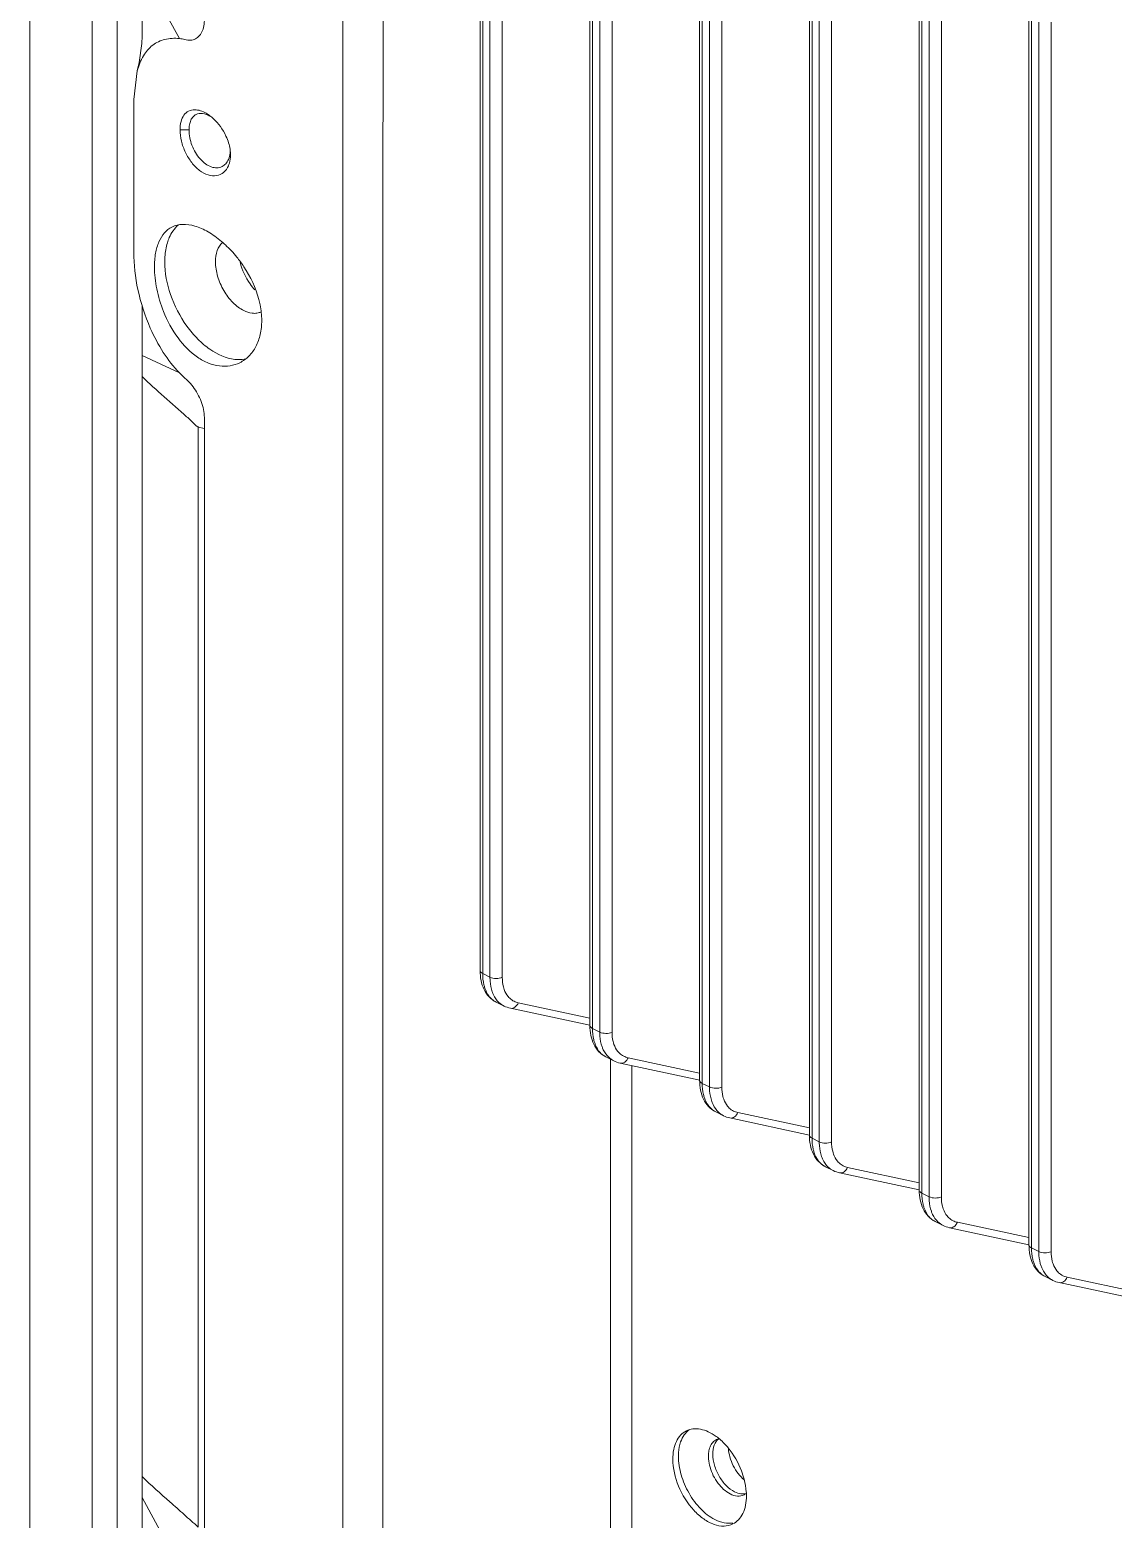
# Model space of a CAD drawing. Header units: millimetres. Extents: x 0 to 2382, y 0 to 1684.
# Drawn here: x 1841.5 to 1903, y 967.8 to 1052.3 of the extents above; entities that cross this region are included whole.
import ezdxf

# ---------------------------------------------------------------- set-up
doc = ezdxf.new("R2010")
doc.units = ezdxf.units.MM
doc.layers.get('0').update_dxf_attribs({"lineweight": 13})

msp = doc.modelspace()

# ---------------------------------------------------------------- linework, layer by layer
msp.add_line((1841.544, 1272.654), (1841.544, 773.518))
at = {"lineweight": 9}
for p, q in [((1845.08, 924.323), (1845.08, 1260.341)), ((1846.494, 1260.341), (1846.494, 924.323)), ((1859.294, 1073.811), (1859.294, 948.583)), ((1861.569, 1050.928), (1861.573, 1073.366)), ((1867.072, 998.921), (1867.072, 1068.637)), ((1867.218, 1068.46), (1867.218, 998.744)), ((1867.631, 998.538), (1867.631, 1068.254)), ((1868.328, 1068.249), (1868.328, 998.533)), ((1873.294, 995.81), (1873.294, 1065.525)), ((1873.441, 1065.349), (1873.441, 995.633)), ((1873.853, 995.427), (1873.853, 1065.142)), ((1874.551, 1065.138), (1874.551, 995.422)), ((1879.517, 992.699), (1879.517, 1062.414)), ((1879.663, 1062.237), (1879.663, 992.522)), ((1880.076, 992.316), (1880.076, 1062.031)), ((1880.773, 1062.027), (1880.773, 992.311)), ((1885.739, 989.587), (1885.739, 1059.303)), ((1885.886, 1059.126), (1885.886, 989.41)), ((1886.298, 989.204), (1886.298, 1058.92)), ((1886.996, 1058.916), (1886.996, 989.199)), ((1891.962, 986.476), (1891.962, 1056.192)), ((1892.108, 1056.015), (1892.108, 986.299)), ((1892.521, 986.093), (1892.521, 1055.809)), ((1893.218, 1055.804), (1893.218, 986.088)), ((1850.028, 1051.764), (1847.908, 1055.634)), ((1847.908, 1051.897), (1847.908, 1055.634)), ((1898.184, 983.365), (1898.184, 1053.08)), ((1898.331, 1052.904), (1898.331, 983.188)), ((1898.743, 982.982), (1898.743, 1052.697)), ((1899.441, 1052.693), (1899.441, 982.977)), ((1861.564, 1043.132), (1861.569, 1050.928)), ((1847.437, 1048.315), (1847.631, 1049.927)), ((1847.437, 1048.315), (1847.437, 1039.657)), ((1850.06, 1046.587), (1850.57, 1046.578)), ((1852.92, 1045.156), (1852.91, 1045.308)), ((1852.92, 1045.156), (1852.915, 1045.308)), ((1861.563, 1035.337), (1861.564, 1043.132)), ((1847.908, 1033.784), (1847.908, 1036.643)), ((1861.563, 964.323), (1861.563, 1035.337)), ((1850.028, 1032.803), (1847.908, 1033.784)), ((1847.908, 1032.594), (1847.908, 1033.784)), ((1847.908, 969.032), (1847.908, 1032.594)), ((1851.09, 967.358), (1851.09, 1029.73)), ((1851.09, 1029.73), (1851.443, 1029.646)), ((1851.443, 1029.646), (1851.442, 966.808)), ((1867.218, 998.744), (1867.631, 998.538)), ((1867.981, 997.13), (1868.427, 996.907)), ((1868.427, 996.907), (1868.427, 996.907)), ((1868.786, 996.781), (1873.295, 995.814)), ((1873.294, 996.218), (1869.235, 997.089)), ((1873.441, 995.633), (1873.853, 995.427)), ((1874.203, 994.019), (1874.65, 993.796)), ((1874.463, 993.889), (1874.463, 938.225)), ((1874.65, 993.796), (1874.65, 993.796)), ((1875.009, 993.67), (1879.518, 992.703)), ((1879.517, 993.107), (1875.458, 993.978)), ((1875.67, 993.528), (1875.67, 938.159)), ((1879.663, 992.522), (1880.076, 992.316)), ((1880.426, 990.908), (1880.872, 990.684)), ((1880.872, 990.684), (1880.872, 990.684)), ((1885.739, 989.995), (1881.68, 990.866)), ((1881.231, 990.559), (1885.74, 989.591)), ((1885.886, 989.41), (1886.298, 989.204)), ((1886.649, 987.796), (1887.095, 987.573)), ((1887.095, 987.573), (1887.095, 987.573)), ((1887.454, 987.448), (1891.963, 986.48)), ((1891.962, 986.884), (1887.903, 987.755)), ((1892.108, 986.299), (1892.521, 986.093)), ((1892.871, 984.685), (1893.317, 984.462)), ((1893.317, 984.462), (1893.317, 984.462)), ((1893.676, 984.336), (1898.185, 983.369)), ((1898.184, 983.773), (1894.125, 984.644)), ((1898.331, 983.188), (1898.743, 982.982)), ((1899.094, 981.574), (1899.54, 981.351)), ((1899.54, 981.351), (1899.54, 981.351)), ((1904.407, 980.662), (1900.348, 981.533)), ((1899.899, 981.225), (1904.408, 980.257)), ((1850.028, 965.161), (1847.908, 969.032)), ((1847.908, 965.294), (1847.908, 969.032))]:
    msp.add_line(p, q, dxfattribs=at)
msp.add_lwpolyline([(1847.908, 1051.897), (1847.895, 1051.476), (1847.746, 1050.397), (1847.631, 1049.927)], dxfattribs=at)
for centre, radius, start, end in [((1850.276, 1045.417), 2.462, 49.94878, 52.96354), ((1850.176, 1045.298), 2.618, 47.62427, 49.95742), ((1850.96, 1045.174), 1.96, 3.89246, 6.20754), ((1869.447, 998.079), 1.013, 243.3687, 257.90688), ((1875.67, 994.968), 1.013, 243.3687, 257.90688), ((1881.892, 991.857), 1.013, 243.3687, 257.90688), ((1888.115, 988.745), 1.013, 243.3687, 257.90688), ((1894.337, 985.634), 1.013, 243.3687, 257.90688), ((1900.56, 982.523), 1.013, 243.3687, 257.90688), ((1880.765, 971.721), 0.672, 104.19455, 116.44425), ((1881.716, 971.379), 1.706, 174.16136, 180.05966), ((1881.736, 969.785), 0.661, 296.52548, 305.9032)]:
    msp.add_arc(centre, radius, start, end, dxfattribs=at)
for points, knots in [([(1850.028, 1051.764), (1850.133, 1051.753), (1850.337, 1051.704), (1850.643, 1051.649), (1850.947, 1051.725), (1851.188, 1051.928), (1851.354, 1052.222), (1851.443, 1052.586), (1851.45, 1052.99), (1851.442, 1053.269), (1851.442, 1053.41)], [0, 0, 0, 0, 0.114798, 0.228698, 0.33482, 0.442888, 0.562007, 0.696695, 0.846082, 1, 1, 1, 1]), ([(1847.631, 1049.927), (1847.712, 1050.226), (1847.919, 1050.772), (1848.466, 1051.426), (1849.21, 1051.773), (1849.753, 1051.792), (1850.028, 1051.764)], [0, 0, 0, 0, 0.279877, 0.520785, 0.750444, 1, 1, 1, 1]), ([(1850.892, 1047.726), (1850.775, 1047.726), (1850.535, 1047.676), (1850.251, 1047.42), (1850.089, 1047.037), (1850.058, 1046.744), (1850.06, 1046.587)], [0, 0, 0, 0, 0.223288, 0.445735, 0.700128, 1, 1, 1, 1]), ([(1850.57, 1046.578), (1850.571, 1046.678), (1850.586, 1046.867), (1850.659, 1047.125), (1850.786, 1047.331), (1850.908, 1047.425), (1850.972, 1047.457)], [0, 0, 0, 0, 0.295922, 0.557478, 0.788026, 1, 1, 1, 1]), ([(1851.759, 1047.383), (1851.688, 1047.436), (1851.429, 1047.61), (1851.117, 1047.726), (1850.892, 1047.726)], [0, 0, 0, 0, 0.283218, 1, 1, 1, 1]), ([(1850.972, 1047.457), (1851.08, 1047.511), (1851.364, 1047.546), (1851.62, 1047.443), (1851.748, 1047.371)], [0, 0, 0, 0, 0.451923, 1, 1, 1, 1]), ([(1852.813, 1045.842), (1852.773, 1045.975), (1852.575, 1046.489), (1852.245, 1046.955), (1851.941, 1047.232)], [0, 0, 0, 0, 0.252676, 1, 1, 1, 1]), ([(1850.06, 1046.587), (1850.055, 1046.374), (1850.122, 1045.932), (1850.348, 1045.3), (1850.697, 1044.727), (1851.135, 1044.279), (1851.624, 1044.005), (1852.127, 1043.946), (1852.569, 1044.146), (1852.747, 1044.409), (1852.808, 1044.553)], [0, 0, 0, 0, 0.139626, 0.289908, 0.43886, 0.576664, 0.697138, 0.800913, 0.897079, 1, 1, 1, 1]), ([(1852.447, 1044.506), (1852.358, 1044.461), (1852.147, 1044.41), (1851.812, 1044.471), (1851.483, 1044.652), (1851.181, 1044.935), (1850.924, 1045.298), (1850.664, 1045.836), (1850.576, 1046.286), (1850.57, 1046.578)], [0, 0, 0, 0, 0.093935, 0.196117, 0.311695, 0.441154, 0.581206, 0.72594, 1, 1, 1, 1]), ([(1852.909, 1045.386), (1852.905, 1045.424), (1852.884, 1045.578), (1852.847, 1045.729), (1852.813, 1045.842)], [0, 0, 0, 0, 0.243025, 1, 1, 1, 1]), ([(1852.807, 1044.904), (1852.769, 1044.817), (1852.673, 1044.659), (1852.526, 1044.545), (1852.447, 1044.506)], [0, 0, 0, 0, 0.518521, 1, 1, 1, 1]), ([(1852.903, 1045.412), (1852.904, 1045.366), (1852.898, 1045.193), (1852.858, 1045.02), (1852.807, 1044.904)], [0, 0, 0, 0, 0.264231, 1, 1, 1, 1]), ([(1852.808, 1044.553), (1852.827, 1044.598), (1852.896, 1044.791), (1852.922, 1044.999), (1852.92, 1045.156)], [0, 0, 0, 0, 0.235058, 1, 1, 1, 1]), ([(1848.611, 1038.812), (1848.611, 1039.072), (1848.646, 1039.561), (1848.828, 1040.226), (1849.14, 1040.755), (1849.444, 1040.995), (1849.604, 1041.076)], [0, 0, 0, 0, 0.300708, 0.56415, 0.792505, 1, 1, 1, 1]), ([(1849.342, 1040.18), (1849.372, 1040.281), (1849.507, 1040.65), (1849.734, 1040.99), (1849.947, 1041.181)], [0, 0, 0, 0, 0.269518, 1, 1, 1, 1]), ([(1849.604, 1041.076), (1849.787, 1041.168), (1850.23, 1041.269), (1850.944, 1041.151), (1851.696, 1040.809), (1852.174, 1040.464), (1852.413, 1040.262)], [0, 0, 0, 0, 0.200148, 0.427926, 0.695088, 1, 1, 1, 1]), ([(1848.377, 1035.339), (1848.069, 1036.04), (1847.619, 1037.461), (1847.435, 1038.942), (1847.437, 1039.657)], [0, 0, 0, 0, 0.516859, 1, 1, 1, 1]), ([(1849.193, 1039.103), (1849.193, 1039.199), (1849.204, 1039.561), (1849.263, 1039.924), (1849.342, 1040.18)], [0, 0, 0, 0, 0.263507, 1, 1, 1, 1]), ([(1852.474, 1040.205), (1852.337, 1040.085), (1852.119, 1039.726), (1852.069, 1039.321), (1852.069, 1039.103)], [0, 0, 0, 0, 0.455324, 1, 1, 1, 1]), ([(1852.413, 1040.262), (1852.489, 1040.197), (1852.798, 1039.923), (1853.08, 1039.618), (1853.277, 1039.375)], [0, 0, 0, 0, 0.242851, 1, 1, 1, 1]), ([(1848.611, 1038.812), (1848.611, 1038.397), (1848.71, 1037.534), (1848.958, 1036.704), (1849.123, 1036.29)], [0, 0, 0, 0, 0.482204, 1, 1, 1, 1]), ([(1849.193, 1039.103), (1849.193, 1038.475), (1849.452, 1037.175), (1850.204, 1035.718), (1851.037, 1034.722), (1851.893, 1033.984), (1852.667, 1033.623), (1853.173, 1033.571)], [0, 0, 0, 0, 0.258788, 0.534214, 0.666963, 0.790571, 1, 1, 1, 1]), ([(1853.678, 1036.336), (1853.449, 1036.449), (1853.012, 1036.789), (1852.507, 1037.466), (1852.164, 1038.259), (1852.069, 1038.829), (1852.069, 1039.103)], [0, 0, 0, 0, 0.229427, 0.487935, 0.753074, 1, 1, 1, 1]), ([(1853.277, 1039.375), (1853.421, 1039.197), (1853.956, 1038.466), (1854.353, 1037.627), (1854.527, 1036.972)], [0, 0, 0, 0, 0.252471, 1, 1, 1, 1]), ([(1854.307, 1037.51), (1854.207, 1037.617), (1853.832, 1038.08), (1853.572, 1038.637), (1853.465, 1039.073)], [0, 0, 0, 0, 0.245444, 1, 1, 1, 1]), ([(1849.123, 1036.29), (1849.334, 1035.758), (1849.854, 1034.785), (1850.792, 1033.812), (1851.646, 1033.344), (1852.278, 1033.171), (1852.894, 1033.175), (1853.277, 1033.297), (1853.45, 1033.384)], [0, 0, 0, 0, 0.295917, 0.564819, 0.685166, 0.796107, 0.899859, 1, 1, 1, 1]), ([(1854.29, 1036.182), (1854.241, 1036.181), (1854.029, 1036.194), (1853.823, 1036.264), (1853.678, 1036.336)], [0, 0, 0, 0, 0.233128, 1, 1, 1, 1]), ([(1854.63, 1036.25), (1854.604, 1036.239), (1854.494, 1036.2), (1854.378, 1036.183), (1854.29, 1036.182)], [0, 0, 0, 0, 0.245379, 1, 1, 1, 1]), ([(1854.527, 1036.972), (1854.554, 1036.871), (1854.647, 1036.477), (1854.692, 1036.072), (1854.692, 1035.772)], [0, 0, 0, 0, 0.259018, 1, 1, 1, 1]), ([(1853.45, 1033.384), (1853.64, 1033.479), (1853.999, 1033.742), (1854.398, 1034.304), (1854.642, 1035), (1854.692, 1035.508), (1854.692, 1035.772)], [0, 0, 0, 0, 0.225556, 0.462997, 0.720182, 1, 1, 1, 1]), ([(1850.028, 1032.803), (1849.686, 1033.158), (1849.063, 1033.966), (1848.586, 1034.863), (1848.377, 1035.339)], [0, 0, 0, 0, 0.486621, 1, 1, 1, 1]), ([(1853.173, 1033.571), (1853.228, 1033.566), (1853.441, 1033.552), (1853.657, 1033.573), (1853.81, 1033.611)], [0, 0, 0, 0, 0.258827, 1, 1, 1, 1]), ([(1850.434, 1030.321), (1850.011, 1030.701), (1849.16, 1031.448), (1848.313, 1032.201), (1847.908, 1032.594)], [0, 0, 0, 0, 0.502322, 1, 1, 1, 1]), ([(1851.442, 1029.646), (1851.442, 1029.93), (1851.477, 1030.532), (1851.248, 1031.275), (1850.947, 1031.832), (1850.584, 1032.323), (1850.227, 1032.595), (1850.028, 1032.803)], [0, 0, 0, 0, 0.235719, 0.496576, 0.631118, 0.761035, 1, 1, 1, 1]), ([(1851.048, 1029.739), (1850.997, 1029.788), (1850.793, 1029.983), (1850.594, 1030.182), (1850.435, 1030.321)], [0, 0, 0, 0, 0.251478, 1, 1, 1, 1]), ([(1851.09, 1029.729), (1851.085, 1029.742), (1851.069, 1029.778), (1851.051, 1029.748), (1851.048, 1029.739)], [0, 0, 0, 0, 0.589019, 1, 1, 1, 1]), ([(1867.072, 998.921), (1867.072, 998.731), (1867.104, 998.362), (1867.27, 997.845), (1867.558, 997.411), (1867.833, 997.204), (1867.981, 997.13)], [0, 0, 0, 0, 0.269976, 0.523615, 0.76416, 1, 1, 1, 1]), ([(1867.218, 998.744), (1867.197, 998.755), (1867.13, 998.793), (1867.072, 998.867), (1867.072, 998.921)], [0, 0, 0, 0, 0.307741, 1, 1, 1, 1]), ([(1867.343, 997.921), (1867.322, 997.983), (1867.246, 998.251), (1867.218, 998.531), (1867.218, 998.744)], [0, 0, 0, 0, 0.234567, 1, 1, 1, 1]), ([(1867.631, 998.538), (1867.631, 998.464), (1867.641, 998.185), (1867.693, 997.906), (1867.761, 997.712)], [0, 0, 0, 0, 0.264671, 1, 1, 1, 1]), ([(1868.328, 998.534), (1868.221, 998.482), (1867.979, 998.446), (1867.736, 998.485), (1867.631, 998.538)], [0, 0, 0, 0, 0.501923, 1, 1, 1, 1]), ([(1868.438, 997.845), (1868.419, 997.897), (1868.353, 998.12), (1868.328, 998.355), (1868.328, 998.533)], [0, 0, 0, 0, 0.235832, 1, 1, 1, 1]), ([(1867.666, 997.366), (1867.631, 997.403), (1867.493, 997.569), (1867.396, 997.766), (1867.343, 997.921)], [0, 0, 0, 0, 0.236563, 1, 1, 1, 1]), ([(1867.761, 997.712), (1867.782, 997.653), (1867.872, 997.433), (1868.011, 997.231), (1868.138, 997.111)], [0, 0, 0, 0, 0.265452, 1, 1, 1, 1]), ([(1868.753, 997.343), (1868.718, 997.376), (1868.583, 997.522), (1868.488, 997.702), (1868.438, 997.845)], [0, 0, 0, 0, 0.238224, 1, 1, 1, 1]), ([(1867.981, 997.13), (1867.893, 997.174), (1867.783, 997.25), (1867.689, 997.342), (1867.666, 997.366)], [0, 0, 0, 0, 0.744907, 1, 1, 1, 1]), ([(1868.786, 996.782), (1868.829, 996.772), (1868.923, 996.774), (1869.103, 996.858), (1869.197, 996.992), (1869.235, 997.089)], [0, 0, 0, 0, 0.224227, 0.463455, 1, 1, 1, 1]), ([(1873.294, 995.81), (1873.294, 995.62), (1873.327, 995.25), (1873.492, 994.733), (1873.781, 994.299), (1874.055, 994.093), (1874.204, 994.019)], [0, 0, 0, 0, 0.269976, 0.523615, 0.76416, 1, 1, 1, 1]), ([(1873.441, 995.633), (1873.419, 995.644), (1873.353, 995.682), (1873.294, 995.755), (1873.294, 995.81)], [0, 0, 0, 0, 0.307741, 1, 1, 1, 1]), ([(1873.566, 994.81), (1873.545, 994.872), (1873.468, 995.139), (1873.441, 995.42), (1873.441, 995.633)], [0, 0, 0, 0, 0.234567, 1, 1, 1, 1]), ([(1874.551, 995.422), (1874.443, 995.371), (1874.201, 995.335), (1873.959, 995.374), (1873.853, 995.427)], [0, 0, 0, 0, 0.501923, 1, 1, 1, 1]), ([(1873.853, 995.427), (1873.853, 995.353), (1873.863, 995.074), (1873.915, 994.795), (1873.984, 994.601)], [0, 0, 0, 0, 0.264671, 1, 1, 1, 1]), ([(1874.66, 994.734), (1874.642, 994.785), (1874.575, 995.009), (1874.551, 995.244), (1874.551, 995.422)], [0, 0, 0, 0, 0.235832, 1, 1, 1, 1]), ([(1873.888, 994.255), (1873.853, 994.292), (1873.716, 994.457), (1873.619, 994.655), (1873.566, 994.81)], [0, 0, 0, 0, 0.236563, 1, 1, 1, 1]), ([(1874.204, 994.019), (1874.116, 994.063), (1874.006, 994.139), (1873.911, 994.231), (1873.888, 994.255)], [0, 0, 0, 0, 0.744907, 1, 1, 1, 1]), ([(1873.984, 994.601), (1874.005, 994.541), (1874.095, 994.322), (1874.234, 994.12), (1874.36, 994)], [0, 0, 0, 0, 0.265452, 1, 1, 1, 1]), ([(1874.975, 994.232), (1874.941, 994.264), (1874.806, 994.411), (1874.711, 994.591), (1874.66, 994.734)], [0, 0, 0, 0, 0.238224, 1, 1, 1, 1]), ([(1875.009, 993.67), (1875.052, 993.661), (1875.145, 993.662), (1875.326, 993.747), (1875.42, 993.88), (1875.458, 993.978)], [0, 0, 0, 0, 0.224227, 0.463455, 1, 1, 1, 1]), ([(1879.517, 992.698), (1879.517, 992.509), (1879.549, 992.139), (1879.715, 991.622), (1880.004, 991.188), (1880.278, 990.982), (1880.426, 990.907)], [0, 0, 0, 0, 0.269976, 0.523615, 0.76416, 1, 1, 1, 1]), ([(1879.663, 992.522), (1879.642, 992.533), (1879.575, 992.571), (1879.517, 992.644), (1879.517, 992.698)], [0, 0, 0, 0, 0.307741, 1, 1, 1, 1]), ([(1879.788, 991.699), (1879.767, 991.76), (1879.691, 992.028), (1879.663, 992.309), (1879.663, 992.522)], [0, 0, 0, 0, 0.234567, 1, 1, 1, 1]), ([(1880.773, 992.311), (1880.666, 992.26), (1880.424, 992.223), (1880.181, 992.263), (1880.076, 992.316)], [0, 0, 0, 0, 0.501923, 1, 1, 1, 1]), ([(1880.076, 992.316), (1880.076, 992.242), (1880.086, 991.962), (1880.138, 991.683), (1880.206, 991.49)], [0, 0, 0, 0, 0.264671, 1, 1, 1, 1]), ([(1880.883, 991.622), (1880.864, 991.674), (1880.798, 991.898), (1880.773, 992.133), (1880.773, 992.311)], [0, 0, 0, 0, 0.235832, 1, 1, 1, 1]), ([(1880.111, 991.144), (1880.076, 991.181), (1879.938, 991.346), (1879.841, 991.543), (1879.788, 991.699)], [0, 0, 0, 0, 0.236563, 1, 1, 1, 1]), ([(1880.206, 991.49), (1880.227, 991.43), (1880.318, 991.21), (1880.456, 991.008), (1880.583, 990.888)], [0, 0, 0, 0, 0.265452, 1, 1, 1, 1]), ([(1881.198, 991.121), (1881.164, 991.153), (1881.028, 991.299), (1880.933, 991.48), (1880.883, 991.622)], [0, 0, 0, 0, 0.238224, 1, 1, 1, 1]), ([(1880.426, 990.908), (1880.338, 990.952), (1880.228, 991.027), (1880.134, 991.119), (1880.111, 991.144)], [0, 0, 0, 0, 0.744907, 1, 1, 1, 1]), ([(1881.231, 990.559), (1881.274, 990.55), (1881.368, 990.551), (1881.548, 990.636), (1881.642, 990.769), (1881.68, 990.866)], [0, 0, 0, 0, 0.224227, 0.463455, 1, 1, 1, 1]), ([(1885.739, 989.587), (1885.739, 989.397), (1885.772, 989.028), (1885.937, 988.511), (1886.226, 988.077), (1886.5, 987.87), (1886.649, 987.796)], [0, 0, 0, 0, 0.269976, 0.523615, 0.76416, 1, 1, 1, 1]), ([(1885.886, 989.41), (1885.864, 989.421), (1885.798, 989.46), (1885.739, 989.533), (1885.739, 989.587)], [0, 0, 0, 0, 0.307742, 1, 1, 1, 1]), ([(1886.011, 988.587), (1885.99, 988.649), (1885.913, 988.917), (1885.886, 989.197), (1885.886, 989.41)], [0, 0, 0, 0, 0.234567, 1, 1, 1, 1]), ([(1886.996, 989.2), (1886.888, 989.149), (1886.646, 989.112), (1886.404, 989.151), (1886.298, 989.204)], [0, 0, 0, 0, 0.501923, 1, 1, 1, 1]), ([(1886.298, 989.204), (1886.298, 989.13), (1886.308, 988.851), (1886.36, 988.572), (1886.429, 988.378)], [0, 0, 0, 0, 0.264671, 1, 1, 1, 1]), ([(1887.105, 988.511), (1887.087, 988.563), (1887.02, 988.786), (1886.996, 989.021), (1886.996, 989.199)], [0, 0, 0, 0, 0.235832, 1, 1, 1, 1]), ([(1886.333, 988.033), (1886.298, 988.069), (1886.161, 988.235), (1886.064, 988.432), (1886.011, 988.587)], [0, 0, 0, 0, 0.236563, 1, 1, 1, 1]), ([(1886.429, 988.378), (1886.45, 988.319), (1886.54, 988.099), (1886.679, 987.897), (1886.805, 987.777)], [0, 0, 0, 0, 0.265452, 1, 1, 1, 1]), ([(1887.42, 988.009), (1887.386, 988.042), (1887.251, 988.188), (1887.156, 988.369), (1887.105, 988.511)], [0, 0, 0, 0, 0.238224, 1, 1, 1, 1]), ([(1886.649, 987.797), (1886.561, 987.841), (1886.451, 987.916), (1886.356, 988.008), (1886.333, 988.033)], [0, 0, 0, 0, 0.744907, 1, 1, 1, 1]), ([(1887.454, 987.448), (1887.497, 987.439), (1887.59, 987.44), (1887.771, 987.524), (1887.865, 987.658), (1887.903, 987.755)], [0, 0, 0, 0, 0.224227, 0.463455, 1, 1, 1, 1]), ([(1891.962, 986.476), (1891.962, 986.286), (1891.994, 985.916), (1892.16, 985.399), (1892.449, 984.966), (1892.723, 984.759), (1892.871, 984.685)], [0, 0, 0, 0, 0.269976, 0.523615, 0.76416, 1, 1, 1, 1]), ([(1892.108, 986.299), (1892.087, 986.31), (1892.02, 986.348), (1891.962, 986.422), (1891.962, 986.476)], [0, 0, 0, 0, 0.307741, 1, 1, 1, 1]), ([(1892.234, 985.476), (1892.212, 985.538), (1892.136, 985.806), (1892.108, 986.086), (1892.108, 986.299)], [0, 0, 0, 0, 0.234567, 1, 1, 1, 1]), ([(1893.218, 986.088), (1893.111, 986.037), (1892.869, 986.001), (1892.626, 986.04), (1892.521, 986.093)], [0, 0, 0, 0, 0.501923, 1, 1, 1, 1]), ([(1892.521, 986.093), (1892.521, 986.019), (1892.531, 985.74), (1892.583, 985.461), (1892.651, 985.267)], [0, 0, 0, 0, 0.264671, 1, 1, 1, 1]), ([(1893.328, 985.4), (1893.309, 985.452), (1893.243, 985.675), (1893.218, 985.91), (1893.218, 986.088)], [0, 0, 0, 0, 0.235832, 1, 1, 1, 1]), ([(1892.556, 984.921), (1892.521, 984.958), (1892.383, 985.124), (1892.287, 985.321), (1892.234, 985.476)], [0, 0, 0, 0, 0.236563, 1, 1, 1, 1]), ([(1892.871, 984.685), (1892.783, 984.729), (1892.673, 984.805), (1892.579, 984.897), (1892.556, 984.921)], [0, 0, 0, 0, 0.744907, 1, 1, 1, 1]), ([(1892.651, 985.267), (1892.673, 985.208), (1892.763, 984.988), (1892.901, 984.786), (1893.028, 984.666)], [0, 0, 0, 0, 0.265452, 1, 1, 1, 1]), ([(1893.643, 984.898), (1893.609, 984.931), (1893.474, 985.077), (1893.379, 985.257), (1893.328, 985.4)], [0, 0, 0, 0, 0.238224, 1, 1, 1, 1]), ([(1893.676, 984.336), (1893.719, 984.327), (1893.813, 984.329), (1893.993, 984.413), (1894.087, 984.547), (1894.125, 984.644)], [0, 0, 0, 0, 0.224227, 0.463455, 1, 1, 1, 1]), ([(1898.184, 983.365), (1898.184, 983.175), (1898.217, 982.805), (1898.382, 982.288), (1898.671, 981.854), (1898.945, 981.648), (1899.094, 981.574)], [0, 0, 0, 0, 0.269976, 0.523615, 0.76416, 1, 1, 1, 1]), ([(1898.331, 983.188), (1898.309, 983.199), (1898.243, 983.237), (1898.184, 983.31), (1898.184, 983.365)], [0, 0, 0, 0, 0.307742, 1, 1, 1, 1]), ([(1898.456, 982.365), (1898.435, 982.426), (1898.358, 982.694), (1898.331, 982.975), (1898.331, 983.188)], [0, 0, 0, 0, 0.234567, 1, 1, 1, 1]), ([(1898.778, 981.81), (1898.743, 981.847), (1898.606, 982.012), (1898.509, 982.21), (1898.456, 982.365)], [0, 0, 0, 0, 0.236563, 1, 1, 1, 1]), ([(1899.441, 982.977), (1899.333, 982.926), (1899.091, 982.89), (1898.849, 982.929), (1898.743, 982.982)], [0, 0, 0, 0, 0.501923, 1, 1, 1, 1]), ([(1898.743, 982.982), (1898.743, 982.908), (1898.753, 982.629), (1898.805, 982.349), (1898.874, 982.156)], [0, 0, 0, 0, 0.264671, 1, 1, 1, 1]), ([(1899.55, 982.289), (1899.532, 982.34), (1899.465, 982.564), (1899.441, 982.799), (1899.441, 982.977)], [0, 0, 0, 0, 0.235832, 1, 1, 1, 1]), ([(1899.865, 981.787), (1899.831, 981.819), (1899.696, 981.966), (1899.601, 982.146), (1899.55, 982.289)], [0, 0, 0, 0, 0.238224, 1, 1, 1, 1]), ([(1899.094, 981.574), (1899.006, 981.618), (1898.896, 981.694), (1898.801, 981.786), (1898.778, 981.81)], [0, 0, 0, 0, 0.744907, 1, 1, 1, 1]), ([(1898.874, 982.156), (1898.895, 982.096), (1898.985, 981.877), (1899.124, 981.675), (1899.25, 981.555)], [0, 0, 0, 0, 0.265452, 1, 1, 1, 1]), ([(1899.899, 981.225), (1899.942, 981.216), (1900.036, 981.217), (1900.216, 981.302), (1900.31, 981.435), (1900.348, 981.533)], [0, 0, 0, 0, 0.224227, 0.463455, 1, 1, 1, 1]), ([(1878.44, 972.188), (1878.489, 972.331), (1878.618, 972.594), (1878.823, 972.806), (1878.936, 972.886)], [0, 0, 0, 0, 0.523161, 1, 1, 1, 1]), ([(1880.452, 972.504), (1880.311, 972.605), (1880.027, 972.776), (1879.579, 972.926), (1879.146, 972.949), (1878.88, 972.872), (1878.762, 972.813)], [0, 0, 0, 0, 0.28865, 0.548043, 0.78175, 1, 1, 1, 1]), ([(1878.762, 972.813), (1878.642, 972.753), (1878.415, 972.58), (1878.17, 972.206), (1878.025, 971.739), (1877.996, 971.397), (1877.996, 971.218)], [0, 0, 0, 0, 0.217102, 0.450323, 0.710568, 1, 1, 1, 1]), ([(1878.314, 971.377), (1878.314, 971.45), (1878.324, 971.724), (1878.373, 971.998), (1878.44, 972.188)], [0, 0, 0, 0, 0.265153, 1, 1, 1, 1]), ([(1880.466, 972.323), (1880.386, 972.284), (1880.236, 972.164), (1880.142, 972), (1880.105, 971.91)], [0, 0, 0, 0, 0.478296, 1, 1, 1, 1]), ([(1880.258, 971.501), (1880.258, 971.675), (1880.3, 971.998), (1880.482, 972.281), (1880.595, 972.371)], [0, 0, 0, 0, 0.546192, 1, 1, 1, 1]), ([(1881.13, 971.859), (1881.078, 971.922), (1880.873, 972.157), (1880.639, 972.369), (1880.452, 972.504)], [0, 0, 0, 0, 0.26041, 1, 1, 1, 1]), ([(1877.996, 971.218), (1877.996, 970.698), (1878.248, 969.635), (1878.951, 968.497), (1879.708, 967.815), (1880.294, 967.494), (1880.878, 967.377), (1881.247, 967.46), (1881.401, 967.537)], [0, 0, 0, 0, 0.274468, 0.560716, 0.691905, 0.808276, 0.909287, 1, 1, 1, 1]), ([(1881.407, 967.593), (1881.243, 967.564), (1880.876, 967.578), (1880.226, 967.827), (1879.518, 968.392), (1878.872, 969.27), (1878.435, 970.291), (1878.314, 971.024), (1878.314, 971.377)], [0, 0, 0, 0, 0.093543, 0.199585, 0.384116, 0.591115, 0.802825, 1, 1, 1, 1]), ([(1880.011, 971.377), (1880.011, 971.327), (1880.02, 971.115), (1880.06, 970.905), (1880.105, 970.75)], [0, 0, 0, 0, 0.237813, 1, 1, 1, 1]), ([(1880.105, 971.91), (1880.094, 971.883), (1880.053, 971.767), (1880.029, 971.645), (1880.02, 971.552)], [0, 0, 0, 0, 0.237688, 1, 1, 1, 1]), ([(1881.501, 969.364), (1881.324, 969.452), (1880.987, 969.714), (1880.597, 970.237), (1880.332, 970.849), (1880.258, 971.289), (1880.258, 971.501)], [0, 0, 0, 0, 0.229426, 0.48792, 0.753051, 1, 1, 1, 1]), ([(1882.041, 970.073), (1881.999, 970.235), (1881.792, 970.874), (1881.451, 971.47), (1881.13, 971.859)], [0, 0, 0, 0, 0.248998, 1, 1, 1, 1]), ([(1881.146, 971.828), (1881.156, 971.662), (1881.217, 971.322), (1881.407, 970.837), (1881.682, 970.394), (1881.917, 970.141), (1882.044, 970.033)], [0, 0, 0, 0, 0.242874, 0.500098, 0.757299, 1, 1, 1, 1]), ([(1880.105, 970.75), (1880.199, 970.425), (1880.492, 969.839), (1880.976, 969.379), (1881.248, 969.243)], [0, 0, 0, 0, 0.526961, 1, 1, 1, 1]), ([(1847.908, 970.222), (1848.419, 969.726), (1849.227, 969.023), (1850.295, 968.077), (1850.824, 967.597), (1851.09, 967.358)], [0, 0, 0, 0, 0.498959, 0.750083, 1, 1, 1, 1]), ([(1882.168, 969.132), (1882.168, 969.208), (1882.156, 969.525), (1882.101, 969.84), (1882.041, 970.073)], [0, 0, 0, 0, 0.238833, 1, 1, 1, 1]), ([(1881.248, 969.243), (1881.377, 969.178), (1881.64, 969.091), (1881.919, 969.138), (1882.031, 969.193)], [0, 0, 0, 0, 0.536293, 1, 1, 1, 1]), ([(1881.401, 967.537), (1881.521, 967.597), (1881.749, 967.77), (1881.993, 968.144), (1882.138, 968.611), (1882.168, 968.953), (1882.168, 969.132)], [0, 0, 0, 0, 0.217102, 0.450323, 0.710568, 1, 1, 1, 1]), ([(1881.973, 969.245), (1881.935, 969.245), (1881.772, 969.255), (1881.613, 969.309), (1881.501, 969.364)], [0, 0, 0, 0, 0.233135, 1, 1, 1, 1])]:
    msp.add_open_spline(points, degree=3, knots=knots, dxfattribs=at)
for points in [[(1868.138, 997.111), (1868.223, 997.03), (1868.322, 996.96), (1868.427, 996.907)], [(1868.786, 996.781), (1868.662, 996.808), (1868.541, 996.85), (1868.427, 996.907)], [(1868.993, 997.174), (1868.906, 997.218), (1868.824, 997.276), (1868.753, 997.343)], [(1874.36, 994), (1874.446, 993.918), (1874.544, 993.849), (1874.65, 993.796)], [(1875.216, 994.063), (1875.128, 994.107), (1875.047, 994.164), (1874.975, 994.232)], [(1875.009, 993.67), (1874.885, 993.697), (1874.763, 993.739), (1874.65, 993.796)], [(1880.583, 990.888), (1880.668, 990.807), (1880.767, 990.738), (1880.872, 990.685)], [(1881.231, 990.559), (1881.107, 990.585), (1880.986, 990.628), (1880.872, 990.684)], [(1881.438, 990.951), (1881.351, 990.995), (1881.269, 991.053), (1881.198, 991.121)], [(1886.805, 987.777), (1886.891, 987.696), (1886.989, 987.626), (1887.095, 987.573)], [(1887.454, 987.448), (1887.33, 987.474), (1887.208, 987.516), (1887.095, 987.573)], [(1887.661, 987.84), (1887.573, 987.884), (1887.492, 987.942), (1887.42, 988.009)], [(1893.884, 984.729), (1893.796, 984.773), (1893.714, 984.831), (1893.643, 984.898)], [(1893.028, 984.666), (1893.113, 984.585), (1893.212, 984.515), (1893.318, 984.462)], [(1893.676, 984.336), (1893.552, 984.363), (1893.431, 984.405), (1893.317, 984.462)], [(1899.25, 981.555), (1899.336, 981.473), (1899.435, 981.404), (1899.54, 981.351)], [(1899.899, 981.225), (1899.775, 981.252), (1899.653, 981.294), (1899.54, 981.351)], [(1900.106, 981.618), (1900.019, 981.662), (1899.937, 981.719), (1899.865, 981.787)], [(1882.154, 969.27), (1882.095, 969.254), (1882.034, 969.246), (1881.973, 969.245)]]:
    msp.add_open_spline(points, degree=3, dxfattribs=at)

doc.saveas('drawing.dxf')
